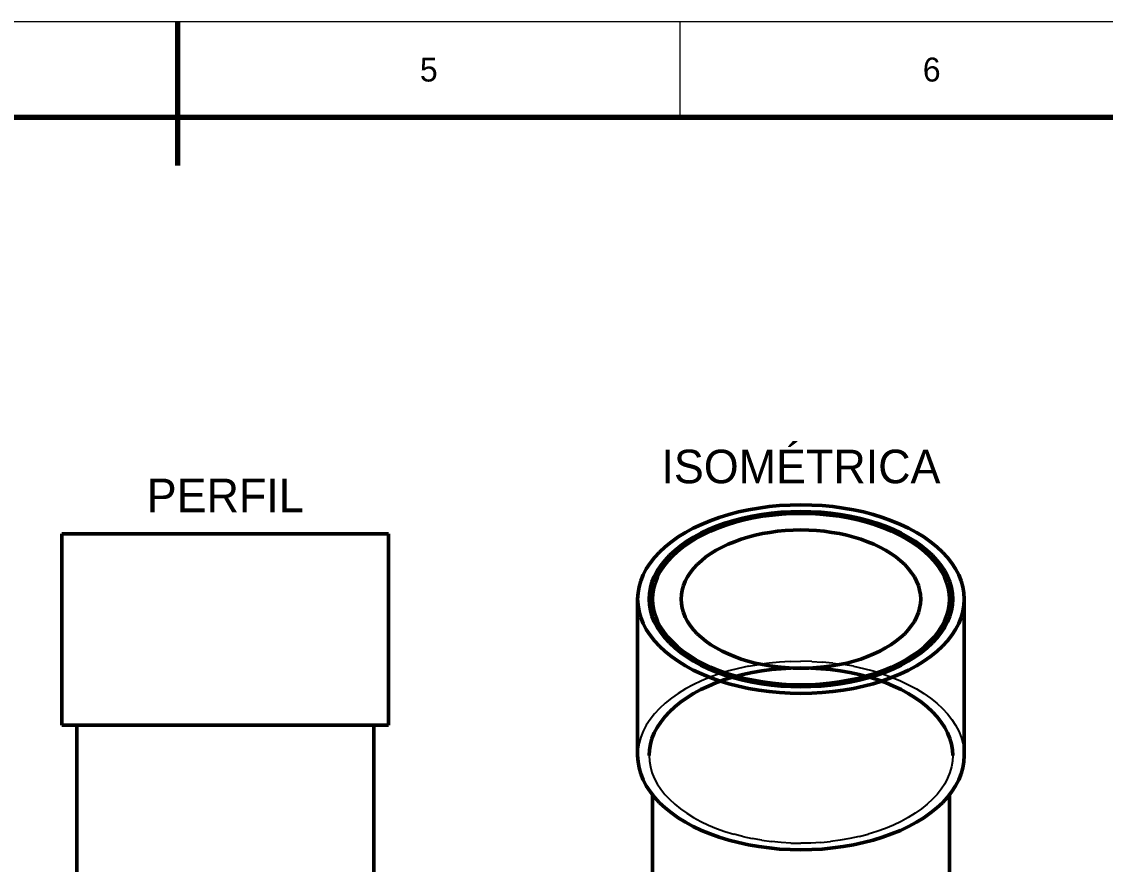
# Model space of a CAD drawing. Header units: millimetres. Extents: x 0 to 420, y 0 to 297.
# Drawn here: x 193.8 to 306.9, y 209 to 297 of the extents above; entities that cross this region are included whole.
import ezdxf
from ezdxf.enums import TextEntityAlignment as Align

# ---------------------------------------------------------------- set-up
doc = ezdxf.new("R2010")
doc.units = ezdxf.units.MM
doc.linetypes.add('DASHED', pattern=[1.524, 1.27, -0.254])
for name, color, linetype, lineweight in [('FINA', 7, 'CONTINUOUS', 18), ('NORMA', 7, 'CONTINUOUS', 70), ('OCULTA', 8, 'DASHED', 25), ('TEXTO', 7, 'CONTINUOUS', 25), ('VISIBLE', 7, 'CONTINUOUS', 50)]:
    doc.layers.add(name, color=color, linetype=linetype, lineweight=lineweight)

msp = doc.modelspace()

# ---------------------------------------------------------------- linework, layer by layer
at = {"layer": 'FINA'}
for p, q in [((210, 287), (210, 297)), ((262.5, 287), (262.5, 297))]:
    msp.add_line(p, q, dxfattribs=at)
msp.add_lwpolyline([(0, 0), (420, 0), (420, 297), (0, 297)], close=True, dxfattribs=at)
at = {"layer": 'NORMA'}
msp.add_line((210, 297), (210, 282), dxfattribs=at)
msp.add_lwpolyline([(20, 10), (410, 10), (410, 287), (20, 287)], close=True, dxfattribs=at)
at = {"layer": 'OCULTA'}
for p, q in [((197.95, 243.54), (197.99, 243.54)), ((197.99, 243.54), (198.1, 243.54)), ((198.1, 243.54), (198.28, 243.54)), ((198.28, 243.54), (198.53, 243.54)), ((198.53, 243.54), (198.85, 243.54)), ((198.85, 243.54), (199.25, 243.54)), ((199.18, 243.54), (199.15, 243.54)), ((199.29, 243.54), (199.18, 243.54)), ((199.25, 243.54), (199.71, 243.54)), ((199.45, 243.54), (199.29, 243.54)), ((199.69, 243.54), (199.45, 243.54)), ((199.5, 243.54), (199.53, 243.54)), ((199.53, 243.54), (199.63, 243.54)), ((199.63, 243.54), (199.8, 243.54)), ((199.99, 243.54), (199.69, 243.54)), ((199.71, 243.54), (200.23, 243.54)), ((199.8, 243.54), (200.03, 243.54)), ((200.36, 243.54), (199.99, 243.54)), ((200.03, 243.54), (200.32, 243.54)), ((200.23, 243.54), (200.82, 243.54)), ((200.32, 243.54), (200.68, 243.54)), ((200.78, 243.54), (200.36, 243.54)), ((200.68, 243.54), (201.1, 243.54)), ((201.27, 243.54), (200.78, 243.54)), ((200.82, 243.54), (201.47, 243.54)), ((201.1, 243.54), (201.58, 243.54)), ((201.82, 243.54), (201.27, 243.54)), ((201.47, 243.54), (202.18, 243.54)), ((201.58, 243.54), (202.11, 243.54)), ((202.43, 243.54), (201.82, 243.54)), ((202.7, 243.54), (202.11, 243.54)), ((202.94, 243.54), (202.18, 243.54)), ((203.08, 243.54), (202.43, 243.54)), ((202.53, 243.54), (202.5, 243.54)), ((202.61, 243.54), (202.53, 243.54)), ((202.74, 243.54), (202.61, 243.54)), ((202.7, 243.54), (203.35, 243.54)), ((202.93, 243.54), (202.74, 243.54)), ((203.16, 243.54), (202.93, 243.54)), ((202.94, 243.54), (203.76, 243.54)), ((203.79, 243.54), (203.08, 243.54)), ((203.45, 243.54), (203.16, 243.54)), ((203.35, 243.54), (204.04, 243.54)), ((203.79, 243.54), (203.45, 243.54)), ((204.62, 243.54), (203.76, 243.54)), ((204.55, 243.54), (203.79, 243.54)), ((204.17, 243.54), (203.79, 243.54)), ((204.78, 243.54), (204.04, 243.54)), ((204.61, 243.54), (204.17, 243.54)), ((205.35, 243.54), (204.55, 243.54)), ((205.08, 243.54), (204.61, 243.54)), ((204.62, 243.54), (205.53, 243.54)), ((204.78, 243.54), (205.56, 243.54)), ((205.6, 243.54), (205.08, 243.54)), ((206.19, 243.54), (205.35, 243.54)), ((205.53, 243.54), (206.47, 243.54)), ((205.56, 243.54), (206.39, 243.54)), ((206.16, 243.54), (205.6, 243.54)), ((206.76, 243.54), (206.16, 243.54)), ((207.07, 243.54), (206.19, 243.54)), ((207.25, 243.54), (206.39, 243.54)), ((207.46, 243.54), (206.47, 243.54)), ((207.39, 243.54), (206.76, 243.54)), ((207.99, 243.54), (207.07, 243.54)), ((207.25, 243.54), (208.14, 243.54)), ((208.06, 243.54), (207.39, 243.54)), ((208.48, 243.54), (207.46, 243.54)), ((208.93, 243.54), (207.99, 243.54)), ((208.75, 243.54), (208.06, 243.54)), ((209.07, 243.54), (208.14, 243.54)), ((209.52, 243.54), (208.48, 243.54)), ((209.47, 243.54), (208.75, 243.54)), ((209.91, 243.54), (208.93, 243.54)), ((210.02, 243.54), (209.07, 243.54)), ((210.22, 243.54), (209.47, 243.54)), ((210.59, 243.54), (209.52, 243.54)), ((210.9, 243.54), (209.91, 243.54)), ((210.99, 243.54), (210.02, 243.54)), ((210.98, 243.54), (210.22, 243.54)), ((211.67, 243.54), (210.59, 243.54)), ((211.91, 243.54), (210.9, 243.54)), ((211.76, 243.54), (210.98, 243.54)), ((211.98, 243.54), (210.99, 243.54)), ((212.77, 243.54), (211.67, 243.54)), ((212.56, 243.54), (211.76, 243.54)), ((212.93, 243.54), (211.91, 243.54)), ((212.98, 243.54), (211.98, 243.54)), ((213.37, 243.54), (212.56, 243.54)), ((213.88, 243.54), (212.77, 243.54)), ((213.96, 243.54), (212.93, 243.54)), ((213.99, 243.54), (212.98, 243.54)), ((214.18, 243.54), (213.37, 243.54)), ((215, 243.54), (213.88, 243.54)), ((215, 243.54), (213.96, 243.54)), ((215, 243.54), (213.99, 243.54)), ((215, 243.54), (214.18, 243.54)), ((216.04, 243.54), (215, 243.54)), ((215.82, 243.54), (215, 243.54)), ((216.01, 243.54), (215, 243.54)), ((216.12, 243.54), (215, 243.54)), ((216.63, 243.54), (215.82, 243.54)), ((217.02, 243.54), (216.01, 243.54)), ((217.07, 243.54), (216.04, 243.54)), ((217.23, 243.54), (216.12, 243.54)), ((217.44, 243.54), (216.63, 243.54)), ((218.02, 243.54), (217.02, 243.54)), ((218.09, 243.54), (217.07, 243.54)), ((218.33, 243.54), (217.23, 243.54)), ((218.24, 243.54), (217.44, 243.54)), ((219.01, 243.54), (218.02, 243.54)), ((219.1, 243.54), (218.09, 243.54)), ((219.02, 243.54), (218.24, 243.54)), ((219.41, 243.54), (218.33, 243.54)), ((219.98, 243.54), (219.01, 243.54)), ((219.78, 243.54), (219.02, 243.54)), ((220.09, 243.54), (219.1, 243.54)), ((220.48, 243.54), (219.41, 243.54)), ((220.53, 243.54), (219.78, 243.54)), ((220.93, 243.54), (219.98, 243.54)), ((220.09, 243.54), (221.07, 243.54)), ((221.52, 243.54), (220.48, 243.54)), ((220.53, 243.54), (221.25, 243.54)), ((221.86, 243.54), (220.93, 243.54)), ((222.01, 243.54), (221.07, 243.54)), ((221.25, 243.54), (221.94, 243.54)), ((222.54, 243.54), (221.52, 243.54)), ((222.75, 243.54), (221.86, 243.54)), ((222.61, 243.54), (221.94, 243.54)), ((222.01, 243.54), (222.92, 243.54)), ((223.52, 243.54), (222.54, 243.54)), ((222.61, 243.54), (223.24, 243.54)), ((223.61, 243.54), (222.75, 243.54)), ((223.81, 243.54), (222.92, 243.54)), ((223.84, 243.54), (223.24, 243.54)), ((224.47, 243.54), (223.52, 243.54)), ((224.44, 243.54), (223.61, 243.54)), ((223.81, 243.54), (224.65, 243.54)), ((223.84, 243.54), (224.4, 243.54)), ((224.92, 243.54), (224.4, 243.54)), ((225.22, 243.54), (224.44, 243.54)), ((225.38, 243.54), (224.47, 243.54)), ((224.65, 243.54), (225.45, 243.54)), ((224.92, 243.54), (225.39, 243.54)), ((225.96, 243.54), (225.22, 243.54)), ((226.24, 243.54), (225.38, 243.54)), ((225.39, 243.54), (225.83, 243.54)), ((226.21, 243.54), (225.45, 243.54)), ((225.83, 243.54), (226.21, 243.54)), ((226.65, 243.54), (225.96, 243.54)), ((226.21, 243.54), (226.92, 243.54)), ((226.21, 243.54), (226.55, 243.54)), ((227.06, 243.54), (226.24, 243.54)), ((226.55, 243.54), (226.84, 243.54)), ((227.3, 243.54), (226.65, 243.54)), ((226.84, 243.54), (227.07, 243.54)), ((226.92, 243.54), (227.57, 243.54)), ((227.82, 243.54), (227.06, 243.54)), ((227.07, 243.54), (227.26, 243.54)), ((227.26, 243.54), (227.39, 243.54)), ((227.89, 243.54), (227.3, 243.54)), ((227.39, 243.54), (227.47, 243.54)), ((227.47, 243.54), (227.5, 243.54)), ((228.18, 243.54), (227.57, 243.54)), ((228.53, 243.54), (227.82, 243.54)), ((228.42, 243.54), (227.89, 243.54)), ((228.18, 243.54), (228.73, 243.54)), ((228.9, 243.54), (228.42, 243.54)), ((229.18, 243.54), (228.53, 243.54)), ((228.73, 243.54), (229.22, 243.54)), ((229.32, 243.54), (228.9, 243.54)), ((229.77, 243.54), (229.18, 243.54)), ((229.22, 243.54), (229.64, 243.54)), ((229.68, 243.54), (229.32, 243.54)), ((230.01, 243.54), (229.64, 243.54)), ((229.97, 243.54), (229.68, 243.54)), ((230.29, 243.54), (229.77, 243.54)), ((230.2, 243.54), (229.97, 243.54)), ((230.01, 243.54), (230.31, 243.54)), ((230.37, 243.54), (230.2, 243.54)), ((230.75, 243.54), (230.29, 243.54)), ((230.31, 243.54), (230.55, 243.54)), ((230.47, 243.54), (230.37, 243.54)), ((230.5, 243.54), (230.47, 243.54)), ((230.55, 243.54), (230.71, 243.54)), ((230.71, 243.54), (230.82, 243.54)), ((231.15, 243.54), (230.75, 243.54)), ((230.82, 243.54), (230.85, 243.54)), ((231.47, 243.54), (231.15, 243.54)), ((231.72, 243.54), (231.47, 243.54)), ((231.9, 243.54), (231.72, 243.54)), ((232.01, 243.54), (231.9, 243.54)), ((232.05, 243.54), (232.01, 243.54)), ((269.62, 229.7), (268.58, 229.48)), ((269.62, 229.7), (270.69, 229.89)), ((271.77, 230.04), (270.69, 229.89)), ((272.87, 230.14), (271.77, 230.04)), ((273.98, 230.2), (272.87, 230.14)), ((273.98, 230.2), (275.1, 230.23)), ((276.22, 230.2), (275.1, 230.23)), ((276.22, 230.2), (277.33, 230.14)), ((278.43, 230.04), (277.33, 230.14)), ((278.43, 230.04), (279.51, 229.89)), ((280.58, 229.7), (279.51, 229.89)), ((280.58, 229.7), (281.62, 229.48)), ((265.63, 228.57), (264.72, 228.19)), ((266.57, 228.91), (265.63, 228.57)), ((267.56, 229.21), (266.57, 228.91)), ((268.58, 229.48), (267.56, 229.21)), ((281.62, 229.48), (282.64, 229.21)), ((282.64, 229.21), (283.62, 228.91)), ((283.62, 228.91), (284.57, 228.57)), ((284.57, 228.57), (285.48, 228.19)), ((263.86, 227.78), (263.04, 227.34)), ((264.72, 228.19), (263.86, 227.78)), ((285.48, 228.19), (286.34, 227.78)), ((286.34, 227.78), (287.16, 227.34)), ((261.57, 226.37), (260.92, 225.85)), ((262.28, 226.87), (261.57, 226.37)), ((263.04, 227.34), (262.28, 226.87)), ((287.16, 227.34), (287.92, 226.87)), ((287.92, 226.87), (288.63, 226.37)), ((288.63, 226.37), (289.28, 225.85)), ((260.33, 225.3), (259.81, 224.74)), ((260.92, 225.85), (260.33, 225.3)), ((289.28, 225.85), (289.87, 225.3)), ((289.87, 225.3), (290.39, 224.74)), ((259.35, 224.15), (258.95, 223.55)), ((259.81, 224.74), (259.35, 224.15)), ((290.39, 224.74), (290.85, 224.15)), ((290.85, 224.15), (291.25, 223.55)), ((197.95, 223.54), (197.99, 223.54)), ((197.99, 223.54), (198.1, 223.54)), ((198.1, 223.54), (198.28, 223.54)), ((198.28, 223.54), (198.53, 223.54)), ((198.53, 223.54), (198.85, 223.54)), ((198.85, 223.54), (199.25, 223.54)), ((199.18, 223.54), (199.15, 223.54)), ((199.29, 223.54), (199.18, 223.54)), ((199.25, 223.54), (199.71, 223.54)), ((199.45, 223.54), (199.29, 223.54)), ((199.69, 223.54), (199.45, 223.54)), ((199.99, 223.54), (199.69, 223.54)), ((199.71, 223.54), (200.23, 223.54)), ((200.36, 223.54), (199.99, 223.54)), ((200.23, 223.54), (200.82, 223.54)), ((200.78, 223.54), (200.36, 223.54)), ((201.27, 223.54), (200.78, 223.54)), ((200.82, 223.54), (201.47, 223.54)), ((201.82, 223.54), (201.27, 223.54)), ((201.47, 223.54), (202.18, 223.54)), ((202.43, 223.54), (201.82, 223.54)), ((202.94, 223.54), (202.18, 223.54)), ((203.08, 223.54), (202.43, 223.54)), ((202.94, 223.54), (203.76, 223.54)), ((203.79, 223.54), (203.08, 223.54)), ((204.62, 223.54), (203.76, 223.54)), ((204.55, 223.54), (203.79, 223.54)), ((205.35, 223.54), (204.55, 223.54)), ((204.62, 223.54), (205.53, 223.54)), ((206.19, 223.54), (205.35, 223.54)), ((205.53, 223.54), (206.47, 223.54)), ((207.07, 223.54), (206.19, 223.54)), ((207.46, 223.54), (206.47, 223.54)), ((207.99, 223.54), (207.07, 223.54)), ((208.48, 223.54), (207.46, 223.54)), ((208.93, 223.54), (207.99, 223.54)), ((209.52, 223.54), (208.48, 223.54)), ((209.91, 223.54), (208.93, 223.54)), ((210.59, 223.54), (209.52, 223.54)), ((210.9, 223.54), (209.91, 223.54)), ((211.67, 223.54), (210.59, 223.54)), ((211.91, 223.54), (210.9, 223.54)), ((212.77, 223.54), (211.67, 223.54)), ((212.93, 223.54), (211.91, 223.54)), ((213.88, 223.54), (212.77, 223.54)), ((213.96, 223.54), (212.93, 223.54)), ((215, 223.54), (213.88, 223.54)), ((215, 223.54), (213.96, 223.54)), ((216.04, 223.54), (215, 223.54)), ((216.12, 223.54), (215, 223.54)), ((217.07, 223.54), (216.04, 223.54)), ((217.23, 223.54), (216.12, 223.54)), ((218.09, 223.54), (217.07, 223.54)), ((218.33, 223.54), (217.23, 223.54)), ((219.1, 223.54), (218.09, 223.54)), ((219.41, 223.54), (218.33, 223.54)), ((220.09, 223.54), (219.1, 223.54)), ((220.48, 223.54), (219.41, 223.54)), ((220.09, 223.54), (221.07, 223.54)), ((221.52, 223.54), (220.48, 223.54)), ((222.01, 223.54), (221.07, 223.54)), ((222.54, 223.54), (221.52, 223.54)), ((222.01, 223.54), (222.92, 223.54)), ((223.52, 223.54), (222.54, 223.54)), ((223.81, 223.54), (222.92, 223.54)), ((224.47, 223.54), (223.52, 223.54)), ((223.81, 223.54), (224.65, 223.54)), ((225.38, 223.54), (224.47, 223.54)), ((224.65, 223.54), (225.45, 223.54)), ((226.24, 223.54), (225.38, 223.54)), ((226.21, 223.54), (225.45, 223.54)), ((226.21, 223.54), (226.92, 223.54)), ((227.06, 223.54), (226.24, 223.54)), ((226.92, 223.54), (227.57, 223.54)), ((227.82, 223.54), (227.06, 223.54)), ((228.18, 223.54), (227.57, 223.54)), ((228.53, 223.54), (227.82, 223.54)), ((228.18, 223.54), (228.73, 223.54)), ((229.18, 223.54), (228.53, 223.54)), ((228.73, 223.54), (229.22, 223.54)), ((229.77, 223.54), (229.18, 223.54)), ((229.22, 223.54), (229.64, 223.54)), ((230.01, 223.54), (229.64, 223.54)), ((230.29, 223.54), (229.77, 223.54)), ((230.01, 223.54), (230.31, 223.54)), ((230.75, 223.54), (230.29, 223.54)), ((230.31, 223.54), (230.55, 223.54)), ((230.55, 223.54), (230.71, 223.54)), ((230.71, 223.54), (230.82, 223.54)), ((231.15, 223.54), (230.75, 223.54)), ((230.82, 223.54), (230.85, 223.54)), ((231.47, 223.54), (231.15, 223.54)), ((231.72, 223.54), (231.47, 223.54)), ((231.9, 223.54), (231.72, 223.54)), ((232.01, 223.54), (231.9, 223.54)), ((232.05, 223.54), (232.01, 223.54)), ((258.63, 222.93), (258.38, 222.3)), ((258.95, 223.55), (258.63, 222.93)), ((291.25, 223.55), (291.57, 222.93)), ((291.57, 222.93), (291.82, 222.3)), ((258.38, 222.3), (258.2, 221.67)), ((291.82, 222.3), (292, 221.67)), ((258.09, 221.03), (258.05, 220.38)), ((258.2, 221.67), (258.09, 221.03)), ((292, 221.67), (292.11, 221.03)), ((292.11, 221.03), (292.15, 220.38)), ((259.25, 220.38), (259.28, 219.78)), ((259.28, 219.78), (259.39, 219.19)), ((290.92, 219.78), (290.81, 219.19)), ((290.95, 220.38), (290.92, 219.78)), ((259.39, 219.19), (259.55, 218.6)), ((259.55, 218.6), (259.79, 218.01)), ((290.65, 218.6), (290.41, 218.01)), ((290.81, 219.19), (290.65, 218.6)), ((259.79, 218.01), (260.09, 217.44)), ((260.09, 217.44), (260.46, 216.88)), ((290.11, 217.44), (289.74, 216.88)), ((290.41, 218.01), (290.11, 217.44)), ((260.46, 216.88), (260.88, 216.33)), ((260.88, 216.33), (261.37, 215.81)), ((289.32, 216.33), (288.83, 215.81)), ((289.74, 216.88), (289.32, 216.33)), ((261.37, 215.81), (261.92, 215.3)), ((261.92, 215.3), (262.53, 214.81)), ((288.28, 215.3), (287.67, 214.81)), ((288.83, 215.81), (288.28, 215.3)), ((262.53, 214.81), (263.18, 214.35)), ((263.18, 214.35), (263.89, 213.91)), ((263.89, 213.91), (264.65, 213.5)), ((286.31, 213.91), (285.55, 213.5)), ((287.02, 214.35), (286.31, 213.91)), ((287.67, 214.81), (287.02, 214.35)), ((264.65, 213.5), (265.45, 213.12)), ((265.45, 213.12), (266.29, 212.77)), ((266.29, 212.77), (267.17, 212.46)), ((283.91, 212.77), (283.02, 212.46)), ((284.75, 213.12), (283.91, 212.77)), ((285.55, 213.5), (284.75, 213.12)), ((267.17, 212.46), (268.09, 212.17)), ((269.03, 211.93), (268.09, 212.17)), ((269.03, 211.93), (270.01, 211.72)), ((271, 211.54), (270.01, 211.72)), ((280.19, 211.72), (279.2, 211.54)), ((281.17, 211.93), (280.19, 211.72)), ((281.17, 211.93), (282.11, 212.17)), ((283.02, 212.46), (282.11, 212.17)), ((271, 211.54), (272.01, 211.41)), ((273.03, 211.31), (272.01, 211.41)), ((274.06, 211.25), (273.03, 211.31)), ((274.06, 211.25), (275.1, 211.23)), ((276.14, 211.25), (275.1, 211.23)), ((277.17, 211.31), (276.14, 211.25)), ((277.17, 211.31), (278.19, 211.41)), ((279.2, 211.54), (278.19, 211.41))]:
    msp.add_line(p, q, dxfattribs=at)
at = {"layer": 'VISIBLE'}
for p, q in [((267.56, 245.54), (266.57, 245.24)), ((266.57, 245.24), (267.56, 245.54)), ((268.58, 245.81), (267.56, 245.54)), ((267.56, 245.54), (268.58, 245.81)), ((267.56, 245.54), (267.56, 245.54)), ((269.62, 246.03), (268.58, 245.81)), ((268.58, 245.81), (269.62, 246.03)), ((268.58, 245.81), (268.58, 245.81)), ((269.62, 246.03), (270.69, 246.22)), ((269.62, 246.03), (270.69, 246.22)), ((269.62, 246.03), (269.62, 246.03)), ((271, 245.55), (270.01, 245.38)), ((271.77, 246.37), (270.69, 246.22)), ((270.69, 246.22), (271.77, 246.37)), ((270.69, 246.22), (270.69, 246.22)), ((272.01, 245.69), (271, 245.55)), ((272.08, 245.49), (271.09, 245.36)), ((272.87, 246.47), (271.77, 246.37)), ((271.77, 246.37), (272.87, 246.47)), ((271.77, 246.37), (271.77, 246.37)), ((272.01, 245.69), (273.03, 245.78)), ((272.08, 245.49), (273.08, 245.58)), ((273.98, 246.53), (272.87, 246.47)), ((272.87, 246.47), (273.98, 246.53)), ((272.87, 246.47), (272.87, 246.47)), ((274.06, 245.84), (273.03, 245.78)), ((274.09, 245.64), (273.08, 245.58)), ((273.98, 246.53), (275.1, 246.56)), ((273.98, 246.53), (275.1, 246.56)), ((273.98, 246.53), (273.98, 246.53)), ((275.1, 245.86), (274.06, 245.84)), ((275.1, 245.66), (274.09, 245.64)), ((276.22, 246.53), (275.1, 246.56)), ((275.1, 246.56), (275.1, 246.56)), ((275.1, 246.56), (276.22, 246.53)), ((275.1, 245.86), (276.14, 245.84)), ((275.1, 245.66), (276.11, 245.64)), ((277.12, 245.58), (276.11, 245.64)), ((277.17, 245.78), (276.14, 245.84)), ((276.22, 246.53), (277.33, 246.47)), ((276.22, 246.53), (276.22, 246.53)), ((276.22, 246.53), (277.33, 246.47)), ((278.12, 245.49), (277.12, 245.58)), ((278.19, 245.69), (277.17, 245.78)), ((278.43, 246.37), (277.33, 246.47)), ((277.33, 246.47), (277.33, 246.47)), ((277.33, 246.47), (278.43, 246.37)), ((278.12, 245.49), (279.11, 245.36)), ((278.19, 245.69), (279.2, 245.55)), ((278.43, 246.37), (279.51, 246.22)), ((278.43, 246.37), (278.43, 246.37)), ((278.43, 246.37), (279.51, 246.22)), ((280.19, 245.38), (279.2, 245.55)), ((280.58, 246.03), (279.51, 246.22)), ((279.51, 246.22), (279.51, 246.22)), ((279.51, 246.22), (280.58, 246.03)), ((280.58, 246.03), (281.62, 245.81)), ((280.58, 246.03), (280.58, 246.03)), ((280.58, 246.03), (281.62, 245.81)), ((281.62, 245.81), (282.64, 245.54)), ((281.62, 245.81), (281.62, 245.81)), ((281.62, 245.81), (282.64, 245.54)), ((282.64, 245.54), (283.62, 245.24)), ((282.64, 245.54), (282.64, 245.54)), ((282.64, 245.54), (283.62, 245.24)), ((264.72, 244.52), (263.86, 244.11)), ((263.86, 244.11), (264.72, 244.52)), ((265.63, 244.9), (264.72, 244.52)), ((264.72, 244.52), (265.63, 244.9)), ((264.72, 244.52), (264.72, 244.52)), ((266.57, 245.24), (265.63, 244.9)), ((265.63, 244.9), (266.57, 245.24)), ((265.63, 244.9), (265.63, 244.9)), ((267.17, 244.64), (266.29, 244.32)), ((267.35, 244.46), (266.49, 244.15)), ((266.57, 245.24), (266.57, 245.24)), ((268.09, 244.92), (267.17, 244.64)), ((268.24, 244.74), (267.35, 244.46)), ((268.09, 244.92), (269.03, 245.17)), ((269.17, 244.98), (268.24, 244.74)), ((270.01, 245.38), (269.03, 245.17)), ((270.12, 245.19), (269.17, 244.98)), ((271.09, 245.36), (270.12, 245.19)), ((280.08, 245.19), (279.11, 245.36)), ((280.08, 245.19), (281.03, 244.98)), ((280.19, 245.38), (281.17, 245.17)), ((281.03, 244.98), (281.96, 244.74)), ((282.11, 244.92), (281.17, 245.17)), ((281.96, 244.74), (282.85, 244.46)), ((282.11, 244.92), (283.02, 244.64)), ((282.85, 244.46), (283.71, 244.15)), ((283.02, 244.64), (283.91, 244.32)), ((283.62, 245.24), (284.57, 244.9)), ((283.62, 245.24), (283.62, 245.24)), ((283.62, 245.24), (284.57, 244.9)), ((284.57, 244.9), (285.48, 244.52)), ((284.57, 244.9), (284.57, 244.9)), ((284.57, 244.9), (285.48, 244.52)), ((285.48, 244.52), (286.34, 244.11)), ((285.48, 244.52), (285.48, 244.52)), ((285.48, 244.52), (286.34, 244.11)), ((197.99, 243.54), (197.95, 243.54)), ((197.95, 223.54), (197.95, 243.54)), ((197.95, 243.54), (197.95, 243.54)), ((197.95, 243.54), (197.95, 243.54)), ((197.95, 243.54), (232.05, 243.54)), ((198.1, 243.54), (197.99, 243.54)), ((198.28, 243.54), (198.1, 243.54)), ((198.53, 243.54), (198.28, 243.54)), ((198.85, 243.54), (198.53, 243.54)), ((199.25, 243.54), (198.85, 243.54)), ((199.15, 243.54), (199.18, 243.54)), ((199.18, 243.54), (199.29, 243.54)), ((199.71, 243.54), (199.25, 243.54)), ((199.29, 243.54), (199.45, 243.54)), ((199.45, 243.54), (199.69, 243.54)), ((199.53, 243.54), (199.5, 243.54)), ((199.63, 243.54), (199.53, 243.54)), ((199.8, 243.54), (199.63, 243.54)), ((199.69, 243.54), (199.99, 243.54)), ((200.23, 243.54), (199.71, 243.54)), ((200.03, 243.54), (199.8, 243.54)), ((200.36, 243.54), (199.99, 243.54)), ((200.32, 243.54), (200.03, 243.54)), ((200.82, 243.54), (200.23, 243.54)), ((200.68, 243.54), (200.32, 243.54)), ((200.36, 243.54), (200.78, 243.54)), ((201.1, 243.54), (200.68, 243.54)), ((200.78, 243.54), (201.27, 243.54)), ((201.47, 243.54), (200.82, 243.54)), ((201.58, 243.54), (201.1, 243.54)), ((201.27, 243.54), (201.82, 243.54)), ((202.18, 243.54), (201.47, 243.54)), ((202.11, 243.54), (201.58, 243.54)), ((202.43, 243.54), (201.82, 243.54)), ((202.7, 243.54), (202.11, 243.54)), ((202.94, 243.54), (202.18, 243.54)), ((202.43, 243.54), (203.08, 243.54)), ((202.5, 243.54), (202.53, 243.54)), ((202.53, 243.54), (202.61, 243.54)), ((202.61, 243.54), (202.74, 243.54)), ((203.35, 243.54), (202.7, 243.54)), ((202.74, 243.54), (202.93, 243.54)), ((202.93, 243.54), (203.16, 243.54)), ((203.76, 243.54), (202.94, 243.54)), ((203.08, 243.54), (203.79, 243.54)), ((203.16, 243.54), (203.45, 243.54)), ((204.04, 243.54), (203.35, 243.54)), ((203.45, 243.54), (203.79, 243.54)), ((204.62, 243.54), (203.76, 243.54)), ((203.79, 243.54), (204.17, 243.54)), ((204.55, 243.54), (203.79, 243.54)), ((204.78, 243.54), (204.04, 243.54)), ((204.17, 243.54), (204.61, 243.54)), ((204.55, 243.54), (205.35, 243.54)), ((204.61, 243.54), (205.08, 243.54)), ((205.53, 243.54), (204.62, 243.54)), ((205.56, 243.54), (204.78, 243.54)), ((205.6, 243.54), (205.08, 243.54)), ((205.35, 243.54), (206.19, 243.54)), ((206.47, 243.54), (205.53, 243.54)), ((206.39, 243.54), (205.56, 243.54)), ((205.6, 243.54), (206.16, 243.54)), ((206.76, 243.54), (206.16, 243.54)), ((207.07, 243.54), (206.19, 243.54)), ((207.25, 243.54), (206.39, 243.54)), ((207.46, 243.54), (206.47, 243.54)), ((206.76, 243.54), (207.39, 243.54)), ((207.07, 243.54), (207.99, 243.54)), ((208.14, 243.54), (207.25, 243.54)), ((208.06, 243.54), (207.39, 243.54)), ((208.48, 243.54), (207.46, 243.54)), ((208.93, 243.54), (207.99, 243.54)), ((208.06, 243.54), (208.75, 243.54)), ((209.07, 243.54), (208.14, 243.54)), ((209.52, 243.54), (208.48, 243.54)), ((208.75, 243.54), (209.47, 243.54)), ((208.93, 243.54), (209.91, 243.54)), ((210.02, 243.54), (209.07, 243.54)), ((210.22, 243.54), (209.47, 243.54)), ((210.59, 243.54), (209.52, 243.54)), ((210.9, 243.54), (209.91, 243.54)), ((210.99, 243.54), (210.02, 243.54)), ((210.98, 243.54), (210.22, 243.54)), ((211.67, 243.54), (210.59, 243.54)), ((211.91, 243.54), (210.9, 243.54)), ((211.76, 243.54), (210.98, 243.54)), ((211.98, 243.54), (210.99, 243.54)), ((212.77, 243.54), (211.67, 243.54)), ((212.56, 243.54), (211.76, 243.54)), ((212.93, 243.54), (211.91, 243.54)), ((212.98, 243.54), (211.98, 243.54)), ((213.37, 243.54), (212.56, 243.54)), ((213.88, 243.54), (212.77, 243.54)), ((213.96, 243.54), (212.93, 243.54)), ((213.99, 243.54), (212.98, 243.54)), ((214.18, 243.54), (213.37, 243.54)), ((215, 243.54), (213.88, 243.54)), ((215, 243.54), (213.96, 243.54)), ((215, 243.54), (213.99, 243.54)), ((215, 243.54), (214.18, 243.54)), ((216.12, 243.54), (215, 243.54)), ((216.01, 243.54), (215, 243.54)), ((215.82, 243.54), (215, 243.54)), ((216.04, 243.54), (215, 243.54)), ((216.63, 243.54), (215.82, 243.54)), ((217.02, 243.54), (216.01, 243.54)), ((217.07, 243.54), (216.04, 243.54)), ((217.23, 243.54), (216.12, 243.54)), ((217.44, 243.54), (216.63, 243.54)), ((218.02, 243.54), (217.02, 243.54)), ((218.09, 243.54), (217.07, 243.54)), ((218.33, 243.54), (217.23, 243.54)), ((218.24, 243.54), (217.44, 243.54)), ((219.01, 243.54), (218.02, 243.54)), ((219.1, 243.54), (218.09, 243.54)), ((219.02, 243.54), (218.24, 243.54)), ((219.41, 243.54), (218.33, 243.54)), ((219.98, 243.54), (219.01, 243.54)), ((219.78, 243.54), (219.02, 243.54)), ((220.09, 243.54), (219.1, 243.54)), ((220.48, 243.54), (219.41, 243.54)), ((220.53, 243.54), (219.78, 243.54)), ((220.93, 243.54), (219.98, 243.54)), ((221.07, 243.54), (220.09, 243.54)), ((221.52, 243.54), (220.48, 243.54)), ((221.25, 243.54), (220.53, 243.54)), ((221.86, 243.54), (220.93, 243.54)), ((222.01, 243.54), (221.07, 243.54)), ((221.94, 243.54), (221.25, 243.54)), ((222.54, 243.54), (221.52, 243.54)), ((221.86, 243.54), (222.75, 243.54)), ((222.61, 243.54), (221.94, 243.54)), ((222.92, 243.54), (222.01, 243.54)), ((222.54, 243.54), (223.52, 243.54)), ((223.24, 243.54), (222.61, 243.54)), ((223.61, 243.54), (222.75, 243.54)), ((223.81, 243.54), (222.92, 243.54)), ((223.84, 243.54), (223.24, 243.54)), ((224.47, 243.54), (223.52, 243.54)), ((223.61, 243.54), (224.44, 243.54)), ((224.65, 243.54), (223.81, 243.54)), ((224.4, 243.54), (223.84, 243.54)), ((224.92, 243.54), (224.4, 243.54)), ((224.44, 243.54), (225.22, 243.54)), ((224.47, 243.54), (225.38, 243.54)), ((225.45, 243.54), (224.65, 243.54)), ((225.39, 243.54), (224.92, 243.54)), ((225.96, 243.54), (225.22, 243.54)), ((226.24, 243.54), (225.38, 243.54)), ((225.83, 243.54), (225.39, 243.54)), ((226.21, 243.54), (225.45, 243.54)), ((226.21, 243.54), (225.83, 243.54)), ((225.96, 243.54), (226.65, 243.54)), ((226.55, 243.54), (226.21, 243.54)), ((226.92, 243.54), (226.21, 243.54)), ((226.24, 243.54), (227.06, 243.54)), ((226.84, 243.54), (226.55, 243.54)), ((226.65, 243.54), (227.3, 243.54)), ((227.07, 243.54), (226.84, 243.54)), ((227.57, 243.54), (226.92, 243.54)), ((227.82, 243.54), (227.06, 243.54)), ((227.26, 243.54), (227.07, 243.54)), ((227.39, 243.54), (227.26, 243.54)), ((227.89, 243.54), (227.3, 243.54)), ((227.47, 243.54), (227.39, 243.54)), ((227.5, 243.54), (227.47, 243.54)), ((228.18, 243.54), (227.57, 243.54)), ((227.82, 243.54), (228.53, 243.54)), ((227.89, 243.54), (228.42, 243.54)), ((228.73, 243.54), (228.18, 243.54)), ((228.42, 243.54), (228.9, 243.54)), ((228.53, 243.54), (229.18, 243.54)), ((229.22, 243.54), (228.73, 243.54)), ((228.9, 243.54), (229.32, 243.54)), ((229.18, 243.54), (229.77, 243.54)), ((229.64, 243.54), (229.22, 243.54)), ((229.32, 243.54), (229.68, 243.54)), ((230.01, 243.54), (229.64, 243.54)), ((229.68, 243.54), (229.97, 243.54)), ((230.29, 243.54), (229.77, 243.54)), ((229.97, 243.54), (230.2, 243.54)), ((230.31, 243.54), (230.01, 243.54)), ((230.2, 243.54), (230.37, 243.54)), ((230.29, 243.54), (230.75, 243.54)), ((230.55, 243.54), (230.31, 243.54)), ((230.37, 243.54), (230.47, 243.54)), ((230.47, 243.54), (230.5, 243.54)), ((230.71, 243.54), (230.55, 243.54)), ((230.82, 243.54), (230.71, 243.54)), ((230.75, 243.54), (231.15, 243.54)), ((230.85, 243.54), (230.82, 243.54)), ((231.15, 243.54), (231.47, 243.54)), ((231.47, 243.54), (231.72, 243.54)), ((231.72, 243.54), (231.9, 243.54)), ((231.9, 243.54), (232.01, 243.54)), ((232.01, 243.54), (232.05, 243.54)), ((232.05, 243.54), (232.05, 243.54)), ((232.05, 243.54), (232.05, 243.54)), ((232.05, 243.54), (232.05, 223.54)), ((263.04, 243.67), (262.28, 243.2)), ((262.28, 243.2), (263.04, 243.67)), ((263.86, 244.11), (263.04, 243.67)), ((263.04, 243.67), (263.86, 244.11)), ((263.04, 243.67), (263.04, 243.67)), ((263.86, 244.11), (263.86, 244.11)), ((264.65, 243.59), (263.89, 243.18)), ((264.88, 243.44), (264.14, 243.04)), ((265.45, 243.97), (264.65, 243.59)), ((265.66, 243.81), (264.88, 243.44)), ((266.29, 244.32), (265.45, 243.97)), ((266.49, 244.15), (265.66, 243.81)), ((270.32, 243.38), (269.57, 243.18)), ((271.08, 243.55), (270.32, 243.38)), ((271.86, 243.68), (271.08, 243.55)), ((272.66, 243.79), (271.86, 243.68)), ((273.47, 243.87), (272.66, 243.79)), ((273.47, 243.87), (274.28, 243.91)), ((275.1, 243.93), (274.28, 243.91)), ((275.1, 243.93), (275.92, 243.91)), ((276.73, 243.87), (275.92, 243.91)), ((276.73, 243.87), (277.54, 243.79)), ((278.34, 243.68), (277.54, 243.79)), ((279.12, 243.55), (278.34, 243.68)), ((279.12, 243.55), (279.88, 243.38)), ((279.88, 243.38), (280.63, 243.18)), ((283.71, 244.15), (284.54, 243.81)), ((283.91, 244.32), (284.75, 243.97)), ((284.54, 243.81), (285.32, 243.44)), ((284.75, 243.97), (285.55, 243.59)), ((285.32, 243.44), (286.06, 243.04)), ((285.55, 243.59), (286.31, 243.18)), ((286.34, 244.11), (287.16, 243.67)), ((286.34, 244.11), (286.34, 244.11)), ((286.34, 244.11), (287.16, 243.67)), ((287.16, 243.67), (287.92, 243.2)), ((287.16, 243.67), (287.16, 243.67)), ((287.16, 243.67), (287.92, 243.2)), ((260.92, 242.18), (260.33, 241.63)), ((260.33, 241.63), (260.92, 242.18)), ((261.57, 242.7), (260.92, 242.18)), ((260.92, 242.18), (261.57, 242.7)), ((260.92, 242.18), (260.92, 242.18)), ((262.28, 243.2), (261.57, 242.7)), ((261.57, 242.7), (262.28, 243.2)), ((261.57, 242.7), (261.57, 242.7)), ((262.53, 242.28), (261.92, 241.8)), ((262.8, 242.16), (262.21, 241.68)), ((262.28, 243.2), (262.28, 243.2)), ((263.18, 242.75), (262.53, 242.28)), ((263.45, 242.61), (262.8, 242.16)), ((263.89, 243.18), (263.18, 242.75)), ((264.14, 243.04), (263.45, 242.61)), ((266.86, 242.14), (266.26, 241.82)), ((267.49, 242.44), (266.86, 242.14)), ((268.16, 242.71), (267.49, 242.44)), ((268.85, 242.96), (268.16, 242.71)), ((269.57, 243.18), (268.85, 242.96)), ((280.63, 243.18), (281.35, 242.96)), ((281.35, 242.96), (282.04, 242.71)), ((282.04, 242.71), (282.71, 242.44)), ((282.71, 242.44), (283.34, 242.14)), ((283.34, 242.14), (283.94, 241.82)), ((286.06, 243.04), (286.75, 242.61)), ((286.31, 243.18), (287.02, 242.75)), ((286.75, 242.61), (287.4, 242.16)), ((287.02, 242.75), (287.67, 242.28)), ((287.4, 242.16), (287.99, 241.68)), ((287.67, 242.28), (288.28, 241.8)), ((287.92, 243.2), (288.63, 242.7)), ((287.92, 243.2), (287.92, 243.2)), ((287.92, 243.2), (288.63, 242.7)), ((288.63, 242.7), (289.28, 242.18)), ((288.63, 242.7), (288.63, 242.7)), ((288.63, 242.7), (289.28, 242.18)), ((289.28, 242.18), (289.87, 241.63)), ((289.28, 242.18), (289.28, 242.18)), ((289.28, 242.18), (289.87, 241.63)), ((259.81, 241.07), (259.35, 240.48)), ((259.35, 240.48), (259.81, 241.07)), ((260.33, 241.63), (259.81, 241.07)), ((259.81, 241.07), (260.33, 241.63)), ((259.81, 241.07), (259.81, 241.07)), ((260.33, 241.63), (260.33, 241.63)), ((261.37, 241.29), (260.88, 240.76)), ((261.68, 241.19), (261.2, 240.67)), ((261.92, 241.8), (261.37, 241.29)), ((262.21, 241.68), (261.68, 241.19)), ((265.18, 241.11), (264.71, 240.72)), ((265.7, 241.47), (265.18, 241.11)), ((266.26, 241.82), (265.7, 241.47)), ((283.94, 241.82), (284.5, 241.47)), ((284.5, 241.47), (285.02, 241.11)), ((285.02, 241.11), (285.49, 240.72)), ((287.99, 241.68), (288.52, 241.19)), ((288.28, 241.8), (288.83, 241.29)), ((288.52, 241.19), (289, 240.67)), ((288.83, 241.29), (289.32, 240.76)), ((289.87, 241.63), (290.39, 241.07)), ((289.87, 241.63), (289.87, 241.63)), ((289.87, 241.63), (290.39, 241.07)), ((290.39, 241.07), (290.85, 240.48)), ((290.39, 241.07), (290.39, 241.07)), ((290.39, 241.07), (290.85, 240.48)), ((258.95, 239.88), (258.63, 239.26)), ((258.63, 239.26), (258.95, 239.88)), ((259.35, 240.48), (258.95, 239.88)), ((258.95, 239.88), (259.35, 240.48)), ((258.95, 239.88), (258.95, 239.88)), ((259.35, 240.48), (259.35, 240.48)), ((260.46, 240.21), (260.09, 239.65)), ((260.78, 240.14), (260.42, 239.59)), ((260.88, 240.76), (260.46, 240.21)), ((261.2, 240.67), (260.78, 240.14)), ((263.89, 239.9), (263.55, 239.47)), ((264.27, 240.32), (263.89, 239.9)), ((264.71, 240.72), (264.27, 240.32)), ((285.49, 240.72), (285.93, 240.32)), ((285.93, 240.32), (286.31, 239.9)), ((286.31, 239.9), (286.65, 239.47)), ((289, 240.67), (289.42, 240.14)), ((289.32, 240.76), (289.74, 240.21)), ((289.42, 240.14), (289.78, 239.59)), ((289.74, 240.21), (290.11, 239.65)), ((290.85, 240.48), (291.25, 239.88)), ((290.85, 240.48), (290.85, 240.48)), ((290.85, 240.48), (291.25, 239.88)), ((291.25, 239.88), (291.57, 239.26)), ((291.25, 239.88), (291.25, 239.88)), ((291.25, 239.88), (291.57, 239.26)), ((258.63, 239.26), (258.38, 238.63)), ((258.38, 238.63), (258.63, 239.26)), ((258.63, 239.26), (258.63, 239.26)), ((259.79, 239.08), (259.55, 238.5)), ((260.09, 239.65), (259.79, 239.08)), ((260.13, 239.03), (259.9, 238.46)), ((260.42, 239.59), (260.13, 239.03)), ((263.26, 239.03), (263.03, 238.58)), ((263.55, 239.47), (263.26, 239.03)), ((286.65, 239.47), (286.94, 239.03)), ((286.94, 239.03), (287.17, 238.58)), ((289.78, 239.59), (290.07, 239.03)), ((290.07, 239.03), (290.3, 238.46)), ((290.11, 239.65), (290.41, 239.08)), ((290.41, 239.08), (290.65, 238.5)), ((291.57, 239.26), (291.82, 238.63)), ((291.57, 239.26), (291.57, 239.26)), ((291.57, 239.26), (291.82, 238.63)), ((258.2, 238), (258.09, 237.36)), ((258.09, 237.36), (258.2, 238)), ((258.38, 238.63), (258.2, 238)), ((258.2, 238), (258.38, 238.63)), ((258.2, 238), (258.2, 238)), ((258.38, 238.63), (258.38, 238.63)), ((259.39, 237.91), (259.28, 237.31)), ((259.55, 238.5), (259.39, 237.91)), ((259.73, 237.88), (259.63, 237.3)), ((259.9, 238.46), (259.73, 237.88)), ((262.71, 237.65), (262.63, 237.18)), ((262.84, 238.12), (262.71, 237.65)), ((263.03, 238.58), (262.84, 238.12)), ((287.17, 238.58), (287.36, 238.12)), ((287.36, 238.12), (287.49, 237.65)), ((287.49, 237.65), (287.57, 237.18)), ((290.3, 238.46), (290.47, 237.88)), ((290.47, 237.88), (290.57, 237.3)), ((290.65, 238.5), (290.81, 237.91)), ((290.81, 237.91), (290.92, 237.31)), ((291.82, 238.63), (292, 238)), ((291.82, 238.63), (291.82, 238.63)), ((291.82, 238.63), (292, 238)), ((292, 238), (292.11, 237.36)), ((292, 238), (292, 238)), ((292, 238), (292.11, 237.36)), ((258.09, 237.36), (258.05, 236.71)), ((258.05, 236.71), (258.09, 237.36)), ((258.05, 236.71), (258.09, 236.07)), ((258.05, 220.38), (258.05, 236.71)), ((258.05, 236.71), (258.05, 236.71)), ((258.09, 237.36), (258.09, 237.36)), ((259.28, 237.31), (259.25, 236.71)), ((259.25, 236.71), (259.28, 236.11)), ((259.63, 237.3), (259.6, 236.71)), ((259.6, 236.71), (259.63, 236.13)), ((262.63, 237.18), (262.6, 236.71)), ((262.6, 236.71), (262.63, 236.24)), ((287.57, 237.18), (287.6, 236.71)), ((287.6, 236.71), (287.57, 236.24)), ((290.57, 237.3), (290.6, 236.71)), ((290.6, 236.71), (290.57, 236.13)), ((290.92, 237.31), (290.95, 236.71)), ((290.95, 236.71), (290.92, 236.11)), ((292.11, 237.36), (292.15, 236.71)), ((292.11, 237.36), (292.11, 237.36)), ((292.11, 237.36), (292.15, 236.71)), ((292.15, 236.71), (292.11, 236.07)), ((292.15, 236.71), (292.15, 236.71)), ((292.15, 236.71), (292.15, 220.38)), ((258.09, 236.07), (258.2, 235.43)), ((258.2, 235.43), (258.38, 234.79)), ((259.28, 236.11), (259.39, 235.52)), ((259.39, 235.52), (259.55, 234.93)), ((259.63, 236.13), (259.73, 235.54)), ((259.73, 235.54), (259.9, 234.97)), ((262.63, 236.24), (262.71, 235.77)), ((262.71, 235.77), (262.84, 235.3)), ((262.84, 235.3), (263.03, 234.84)), ((287.36, 235.3), (287.17, 234.84)), ((287.49, 235.77), (287.36, 235.3)), ((287.57, 236.24), (287.49, 235.77)), ((290.47, 235.54), (290.3, 234.97)), ((290.57, 236.13), (290.47, 235.54)), ((290.81, 235.52), (290.65, 234.93)), ((290.92, 236.11), (290.81, 235.52)), ((292, 235.43), (291.82, 234.79)), ((292.11, 236.07), (292, 235.43)), ((258.38, 234.79), (258.63, 234.16)), ((259.55, 234.93), (259.79, 234.34)), ((259.79, 234.34), (260.09, 233.77)), ((259.9, 234.97), (260.13, 234.4)), ((260.13, 234.4), (260.42, 233.84)), ((263.03, 234.84), (263.26, 234.39)), ((263.26, 234.39), (263.55, 233.95)), ((286.94, 234.39), (286.65, 233.95)), ((287.17, 234.84), (286.94, 234.39)), ((290.07, 234.4), (289.78, 233.84)), ((290.3, 234.97), (290.07, 234.4)), ((290.41, 234.34), (290.11, 233.77)), ((290.65, 234.93), (290.41, 234.34)), ((291.82, 234.79), (291.57, 234.16)), ((258.63, 234.16), (258.95, 233.55)), ((258.95, 233.55), (259.35, 232.94)), ((260.09, 233.77), (260.46, 233.21)), ((260.42, 233.84), (260.78, 233.29)), ((260.46, 233.21), (260.88, 232.66)), ((260.78, 233.29), (261.2, 232.75)), ((263.55, 233.95), (263.89, 233.52)), ((263.89, 233.52), (264.27, 233.1)), ((264.27, 233.1), (264.71, 232.7)), ((285.93, 233.1), (285.49, 232.7)), ((286.31, 233.52), (285.93, 233.1)), ((286.65, 233.95), (286.31, 233.52)), ((289.42, 233.29), (289, 232.75)), ((289.74, 233.21), (289.32, 232.66)), ((289.78, 233.84), (289.42, 233.29)), ((290.11, 233.77), (289.74, 233.21)), ((291.25, 233.55), (290.85, 232.94)), ((291.57, 234.16), (291.25, 233.55)), ((259.35, 232.94), (259.81, 232.36)), ((259.81, 232.36), (260.33, 231.79)), ((260.88, 232.66), (261.37, 232.14)), ((261.2, 232.75), (261.68, 232.24)), ((261.37, 232.14), (261.92, 231.63)), ((261.68, 232.24), (262.21, 231.74)), ((264.71, 232.7), (265.18, 232.32)), ((265.18, 232.32), (265.7, 231.95)), ((265.7, 231.95), (266.26, 231.61)), ((284.5, 231.95), (283.94, 231.61)), ((285.02, 232.32), (284.5, 231.95)), ((285.49, 232.7), (285.02, 232.32)), ((288.52, 232.24), (287.99, 231.74)), ((288.83, 232.14), (288.28, 231.63)), ((289, 232.75), (288.52, 232.24)), ((289.32, 232.66), (288.83, 232.14)), ((290.39, 232.36), (289.87, 231.79)), ((290.85, 232.94), (290.39, 232.36)), ((260.33, 231.79), (260.92, 231.24)), ((260.92, 231.24), (261.57, 230.72)), ((261.92, 231.63), (262.53, 231.14)), ((262.21, 231.74), (262.8, 231.26)), ((262.53, 231.14), (263.18, 230.68)), ((262.8, 231.26), (263.45, 230.81)), ((263.45, 230.81), (264.14, 230.38)), ((266.26, 231.61), (266.86, 231.29)), ((266.86, 231.29), (267.49, 230.99)), ((267.49, 230.99), (268.16, 230.71)), ((282.71, 230.99), (282.04, 230.71)), ((283.34, 231.29), (282.71, 230.99)), ((283.94, 231.61), (283.34, 231.29)), ((286.75, 230.81), (286.06, 230.38)), ((287.4, 231.26), (286.75, 230.81)), ((287.67, 231.14), (287.02, 230.68)), ((287.99, 231.74), (287.4, 231.26)), ((288.28, 231.63), (287.67, 231.14)), ((289.28, 231.24), (288.63, 230.72)), ((289.87, 231.79), (289.28, 231.24)), ((261.57, 230.72), (262.28, 230.22)), ((262.28, 230.22), (263.04, 229.75)), ((263.04, 229.75), (263.86, 229.31)), ((263.18, 230.68), (263.89, 230.24)), ((263.89, 230.24), (264.65, 229.83)), ((264.14, 230.38), (264.88, 229.98)), ((264.65, 229.83), (265.45, 229.45)), ((264.88, 229.98), (265.66, 229.61)), ((268.16, 230.71), (268.85, 230.46)), ((268.85, 230.46), (269.57, 230.24)), ((269.57, 230.24), (270.32, 230.04)), ((270.32, 230.04), (271.08, 229.88)), ((271.86, 229.74), (271.08, 229.88)), ((272.66, 229.63), (271.86, 229.74)), ((278.34, 229.74), (277.54, 229.63)), ((279.12, 229.88), (278.34, 229.74)), ((279.88, 230.04), (279.12, 229.88)), ((280.63, 230.24), (279.88, 230.04)), ((281.35, 230.46), (280.63, 230.24)), ((282.04, 230.71), (281.35, 230.46)), ((285.32, 229.98), (284.54, 229.61)), ((285.55, 229.83), (284.75, 229.45)), ((286.06, 230.38), (285.32, 229.98)), ((286.31, 230.24), (285.55, 229.83)), ((287.02, 230.68), (286.31, 230.24)), ((287.16, 229.75), (286.34, 229.31)), ((287.92, 230.22), (287.16, 229.75)), ((288.63, 230.72), (287.92, 230.22)), ((263.86, 229.31), (264.72, 228.9)), ((264.72, 228.9), (265.63, 228.53)), ((265.45, 229.45), (266.29, 229.1)), ((265.63, 228.53), (266.57, 228.19)), ((265.66, 229.61), (266.49, 229.27)), ((266.29, 229.1), (267.17, 228.79)), ((266.49, 229.27), (267.35, 228.96)), ((267.17, 228.79), (268.09, 228.5)), ((268.09, 228.59), (267.17, 228.31)), ((267.35, 228.96), (268.24, 228.69)), ((268.09, 228.59), (269.03, 228.84)), ((268.24, 228.69), (269.17, 228.44)), ((270.01, 229.05), (269.03, 228.84)), ((271, 229.22), (270.01, 229.05)), ((272.01, 229.36), (271, 229.22)), ((272.01, 229.36), (273.03, 229.45)), ((272.66, 229.63), (273.47, 229.56)), ((274.06, 229.51), (273.03, 229.45)), ((274.28, 229.51), (273.47, 229.56)), ((275.1, 229.53), (274.06, 229.51)), ((274.28, 229.51), (275.1, 229.5)), ((275.1, 229.53), (276.14, 229.51)), ((275.92, 229.51), (275.1, 229.5)), ((275.92, 229.51), (276.73, 229.56)), ((277.17, 229.45), (276.14, 229.51)), ((277.54, 229.63), (276.73, 229.56)), ((278.19, 229.36), (277.17, 229.45)), ((278.19, 229.36), (279.2, 229.22)), ((280.19, 229.05), (279.2, 229.22)), ((280.19, 229.05), (281.17, 228.84)), ((281.96, 228.69), (281.03, 228.44)), ((282.11, 228.59), (281.17, 228.84)), ((282.85, 228.96), (281.96, 228.69)), ((283.02, 228.79), (282.11, 228.5)), ((282.11, 228.59), (283.02, 228.31)), ((283.71, 229.27), (282.85, 228.96)), ((283.91, 229.1), (283.02, 228.79)), ((284.57, 228.53), (283.62, 228.19)), ((284.54, 229.61), (283.71, 229.27)), ((284.75, 229.45), (283.91, 229.1)), ((285.48, 228.9), (284.57, 228.53)), ((286.34, 229.31), (285.48, 228.9)), ((265.45, 227.64), (264.65, 227.26)), ((266.29, 227.99), (265.45, 227.64)), ((267.17, 228.31), (266.29, 227.99)), ((266.57, 228.19), (267.56, 227.88)), ((267.56, 227.88), (268.58, 227.62)), ((269.03, 228.26), (268.09, 228.5)), ((268.58, 227.62), (269.62, 227.39)), ((269.03, 228.26), (270.01, 228.05)), ((269.17, 228.44), (270.12, 228.24)), ((269.62, 227.39), (270.69, 227.2)), ((271, 227.87), (270.01, 228.05)), ((271.09, 228.07), (270.12, 228.24)), ((271, 227.87), (272.01, 227.74)), ((271.09, 228.07), (272.08, 227.93)), ((273.03, 227.64), (272.01, 227.74)), ((273.08, 227.84), (272.08, 227.93)), ((274.06, 227.58), (273.03, 227.64)), ((274.09, 227.78), (273.08, 227.84)), ((274.06, 227.58), (275.1, 227.56)), ((274.09, 227.78), (275.1, 227.76)), ((276.11, 227.78), (275.1, 227.76)), ((276.14, 227.58), (275.1, 227.56)), ((277.12, 227.84), (276.11, 227.78)), ((277.17, 227.64), (276.14, 227.58)), ((277.12, 227.84), (278.12, 227.93)), ((277.17, 227.64), (278.19, 227.74)), ((279.11, 228.07), (278.12, 227.93)), ((279.2, 227.87), (278.19, 227.74)), ((280.08, 228.24), (279.11, 228.07)), ((280.19, 228.05), (279.2, 227.87)), ((280.58, 227.39), (279.51, 227.2)), ((281.03, 228.44), (280.08, 228.24)), ((281.17, 228.26), (280.19, 228.05)), ((281.62, 227.62), (280.58, 227.39)), ((281.17, 228.26), (282.11, 228.5)), ((282.64, 227.88), (281.62, 227.62)), ((283.62, 228.19), (282.64, 227.88)), ((283.02, 228.31), (283.91, 227.99)), ((283.91, 227.99), (284.75, 227.64)), ((284.75, 227.64), (285.55, 227.26)), ((263.18, 226.42), (262.53, 225.95)), ((263.89, 226.85), (263.18, 226.42)), ((264.65, 227.26), (263.89, 226.85)), ((271.77, 227.06), (270.69, 227.2)), ((272.87, 226.95), (271.77, 227.06)), ((272.87, 226.95), (273.98, 226.89)), ((275.1, 226.87), (273.98, 226.89)), ((275.1, 226.87), (276.22, 226.89)), ((277.33, 226.95), (276.22, 226.89)), ((278.43, 227.06), (277.33, 226.95)), ((279.51, 227.2), (278.43, 227.06)), ((285.55, 227.26), (286.31, 226.85)), ((286.31, 226.85), (287.02, 226.42)), ((287.02, 226.42), (287.67, 225.95)), ((261.92, 225.47), (261.37, 224.96)), ((262.53, 225.95), (261.92, 225.47)), ((287.67, 225.95), (288.28, 225.47)), ((288.28, 225.47), (288.83, 224.96)), ((260.88, 224.43), (260.46, 223.88)), ((261.37, 224.96), (260.88, 224.43)), ((288.83, 224.96), (289.32, 224.43)), ((289.32, 224.43), (289.74, 223.88)), ((197.99, 223.54), (197.95, 223.54)), ((197.95, 223.54), (197.95, 223.54)), ((199.5, 223.54), (197.95, 223.54)), ((197.95, 223.54), (197.95, 223.54)), ((198.1, 223.54), (197.99, 223.54)), ((198.28, 223.54), (198.1, 223.54)), ((198.53, 223.54), (198.28, 223.54)), ((198.85, 223.54), (198.53, 223.54)), ((199.25, 223.54), (198.85, 223.54)), ((199.15, 223.54), (199.18, 223.54)), ((199.18, 223.54), (199.29, 223.54)), ((199.71, 223.54), (199.25, 223.54)), ((199.29, 223.54), (199.45, 223.54)), ((199.45, 223.54), (199.69, 223.54)), ((199.5, 157.54), (199.5, 223.54)), ((199.5, 223.54), (199.5, 223.54)), ((199.5, 223.54), (199.5, 223.54)), ((199.5, 223.54), (199.5, 223.54)), ((199.5, 223.54), (199.5, 223.54)), ((199.5, 223.54), (199.5, 223.54)), ((199.5, 223.54), (199.5, 223.54)), ((199.5, 223.54), (199.5, 223.54)), ((199.5, 223.54), (199.5, 223.54)), ((199.5, 223.54), (199.5, 223.54)), ((199.5, 223.54), (199.5, 223.54)), ((199.5, 223.54), (199.5, 223.54)), ((199.5, 223.54), (199.5, 223.54)), ((199.5, 223.54), (199.5, 223.54)), ((199.5, 223.54), (199.5, 223.54)), ((199.5, 223.54), (199.5, 223.54)), ((199.5, 223.54), (199.5, 223.54)), ((199.69, 223.54), (199.99, 223.54)), ((200.23, 223.54), (199.71, 223.54)), ((200.36, 223.54), (199.99, 223.54)), ((200.82, 223.54), (200.23, 223.54)), ((200.36, 223.54), (200.78, 223.54)), ((200.78, 223.54), (201.27, 223.54)), ((201.47, 223.54), (200.82, 223.54)), ((201.27, 223.54), (201.82, 223.54)), ((202.18, 223.54), (201.47, 223.54)), ((202.43, 223.54), (201.82, 223.54)), ((202.94, 223.54), (202.18, 223.54)), ((202.43, 223.54), (203.08, 223.54)), ((203.76, 223.54), (202.94, 223.54)), ((203.08, 223.54), (203.79, 223.54)), ((204.62, 223.54), (203.76, 223.54)), ((204.55, 223.54), (203.79, 223.54)), ((204.55, 223.54), (205.35, 223.54)), ((205.53, 223.54), (204.62, 223.54)), ((205.35, 223.54), (206.19, 223.54)), ((206.47, 223.54), (205.53, 223.54)), ((207.07, 223.54), (206.19, 223.54)), ((207.46, 223.54), (206.47, 223.54)), ((207.07, 223.54), (207.99, 223.54)), ((208.48, 223.54), (207.46, 223.54)), ((208.93, 223.54), (207.99, 223.54)), ((209.52, 223.54), (208.48, 223.54)), ((208.93, 223.54), (209.91, 223.54)), ((210.59, 223.54), (209.52, 223.54)), ((210.9, 223.54), (209.91, 223.54)), ((211.67, 223.54), (210.59, 223.54)), ((211.91, 223.54), (210.9, 223.54)), ((212.77, 223.54), (211.67, 223.54)), ((212.93, 223.54), (211.91, 223.54)), ((213.88, 223.54), (212.77, 223.54)), ((213.96, 223.54), (212.93, 223.54)), ((215, 223.54), (213.88, 223.54)), ((215, 223.54), (213.96, 223.54)), ((216.12, 223.54), (215, 223.54)), ((216.04, 223.54), (215, 223.54)), ((217.07, 223.54), (216.04, 223.54)), ((217.23, 223.54), (216.12, 223.54)), ((218.09, 223.54), (217.07, 223.54)), ((218.33, 223.54), (217.23, 223.54)), ((219.1, 223.54), (218.09, 223.54)), ((219.41, 223.54), (218.33, 223.54)), ((220.09, 223.54), (219.1, 223.54)), ((220.48, 223.54), (219.41, 223.54)), ((221.07, 223.54), (220.09, 223.54)), ((221.52, 223.54), (220.48, 223.54)), ((222.01, 223.54), (221.07, 223.54)), ((222.54, 223.54), (221.52, 223.54)), ((222.92, 223.54), (222.01, 223.54)), ((222.54, 223.54), (223.52, 223.54)), ((223.81, 223.54), (222.92, 223.54)), ((224.47, 223.54), (223.52, 223.54)), ((224.65, 223.54), (223.81, 223.54)), ((224.47, 223.54), (225.38, 223.54)), ((225.45, 223.54), (224.65, 223.54)), ((226.24, 223.54), (225.38, 223.54)), ((226.21, 223.54), (225.45, 223.54)), ((226.92, 223.54), (226.21, 223.54)), ((226.24, 223.54), (227.06, 223.54)), ((227.57, 223.54), (226.92, 223.54)), ((227.82, 223.54), (227.06, 223.54)), ((228.18, 223.54), (227.57, 223.54)), ((227.82, 223.54), (228.53, 223.54)), ((228.73, 223.54), (228.18, 223.54)), ((228.53, 223.54), (229.18, 223.54)), ((229.22, 223.54), (228.73, 223.54)), ((229.18, 223.54), (229.77, 223.54)), ((229.64, 223.54), (229.22, 223.54)), ((230.01, 223.54), (229.64, 223.54)), ((230.29, 223.54), (229.77, 223.54)), ((230.31, 223.54), (230.01, 223.54)), ((230.29, 223.54), (230.75, 223.54)), ((230.55, 223.54), (230.31, 223.54)), ((232.05, 223.54), (230.5, 223.54)), ((230.5, 223.54), (230.5, 223.54)), ((230.5, 223.54), (230.5, 223.54)), ((230.5, 223.54), (230.5, 223.54)), ((230.5, 223.54), (230.5, 223.54)), ((230.5, 223.54), (230.5, 223.54)), ((230.5, 223.54), (230.5, 223.54)), ((230.5, 223.54), (230.5, 223.54)), ((230.5, 223.54), (230.5, 223.54)), ((230.5, 223.54), (230.5, 223.54)), ((230.5, 223.54), (230.5, 223.54)), ((230.5, 223.54), (230.5, 223.54)), ((230.5, 223.54), (230.5, 223.54)), ((230.5, 223.54), (230.5, 223.54)), ((230.5, 223.54), (230.5, 223.54)), ((230.5, 223.54), (230.5, 223.54)), ((230.5, 223.54), (230.5, 223.54)), ((230.5, 223.54), (230.5, 157.54)), ((230.71, 223.54), (230.55, 223.54)), ((230.82, 223.54), (230.71, 223.54)), ((230.75, 223.54), (231.15, 223.54)), ((230.85, 223.54), (230.82, 223.54)), ((231.15, 223.54), (231.47, 223.54)), ((231.47, 223.54), (231.72, 223.54)), ((231.72, 223.54), (231.9, 223.54)), ((231.9, 223.54), (232.01, 223.54)), ((232.01, 223.54), (232.05, 223.54)), ((232.05, 223.54), (232.05, 223.54)), ((232.05, 223.54), (232.05, 223.54)), ((260.09, 223.32), (259.79, 222.75)), ((260.46, 223.88), (260.09, 223.32)), ((289.74, 223.88), (290.11, 223.32)), ((290.11, 223.32), (290.41, 222.75)), ((259.55, 222.17), (259.39, 221.58)), ((259.79, 222.75), (259.55, 222.17)), ((290.41, 222.75), (290.65, 222.17)), ((290.65, 222.17), (290.81, 221.58)), ((259.28, 220.98), (259.25, 220.38)), ((259.39, 221.58), (259.28, 220.98)), ((290.81, 221.58), (290.92, 220.98)), ((290.92, 220.98), (290.95, 220.38)), ((258.05, 220.38), (258.09, 219.74)), ((258.09, 219.74), (258.05, 220.38)), ((258.05, 220.38), (258.05, 220.38)), ((258.09, 219.74), (258.2, 219.1)), ((258.2, 219.1), (258.09, 219.74)), ((258.09, 219.74), (258.09, 219.74)), ((292.11, 219.74), (292, 219.1)), ((292.11, 219.74), (292, 219.1)), ((292.15, 220.38), (292.11, 219.74)), ((292.15, 220.38), (292.11, 219.74)), ((292.11, 219.74), (292.11, 219.74)), ((292.15, 220.38), (292.15, 220.38)), ((258.2, 219.1), (258.38, 218.46)), ((258.38, 218.46), (258.2, 219.1)), ((258.2, 219.1), (258.2, 219.1)), ((258.38, 218.46), (258.63, 217.83)), ((258.63, 217.83), (258.38, 218.46)), ((258.38, 218.46), (258.38, 218.46)), ((291.82, 218.46), (291.57, 217.83)), ((291.82, 218.46), (291.57, 217.83)), ((292, 219.1), (291.82, 218.46)), ((292, 219.1), (291.82, 218.46)), ((291.82, 218.46), (291.82, 218.46)), ((292, 219.1), (292, 219.1)), ((258.63, 217.83), (258.95, 217.22)), ((258.63, 217.83), (258.63, 217.83)), ((258.95, 217.22), (258.63, 217.83)), ((258.95, 217.22), (259.35, 216.61)), ((259.35, 216.61), (258.95, 217.22)), ((258.95, 217.22), (258.95, 217.22)), ((291.25, 217.22), (290.85, 216.61)), ((291.25, 217.22), (290.85, 216.61)), ((291.57, 217.83), (291.25, 217.22)), ((291.57, 217.83), (291.25, 217.22)), ((291.25, 217.22), (291.25, 217.22)), ((291.57, 217.83), (291.57, 217.83)), ((259.35, 216.61), (259.81, 216.03)), ((259.6, 216.29), (259.35, 216.61)), ((259.35, 216.61), (259.35, 216.61)), ((259.6, 166.49), (259.6, 216.29)), ((259.6, 216.29), (259.6, 216.29)), ((259.6, 216.29), (259.6, 216.29)), ((259.6, 216.29), (259.6, 216.29)), ((259.6, 216.29), (259.6, 216.29)), ((259.6, 216.29), (259.6, 216.29)), ((259.6, 216.29), (259.6, 216.29)), ((259.6, 216.29), (259.6, 216.29)), ((290.85, 216.61), (290.39, 216.03)), ((290.85, 216.61), (290.6, 216.29)), ((290.6, 216.29), (290.6, 216.29)), ((290.6, 216.29), (290.6, 216.29)), ((290.6, 216.29), (290.6, 216.29)), ((290.6, 216.29), (290.6, 216.29)), ((290.6, 216.29), (290.6, 216.29)), ((290.6, 216.29), (290.6, 216.29)), ((290.6, 216.29), (290.6, 216.29)), ((290.6, 216.29), (290.6, 166.49)), ((290.85, 216.61), (290.85, 216.61)), ((259.81, 216.03), (260.33, 215.46)), ((260.33, 215.46), (260.92, 214.91)), ((289.87, 215.46), (289.28, 214.91)), ((290.39, 216.03), (289.87, 215.46)), ((260.92, 214.91), (261.57, 214.39)), ((261.57, 214.39), (262.28, 213.89)), ((262.28, 213.89), (263.04, 213.42)), ((287.92, 213.89), (287.16, 213.42)), ((288.63, 214.39), (287.92, 213.89)), ((289.28, 214.91), (288.63, 214.39)), ((263.04, 213.42), (263.86, 212.98)), ((263.86, 212.98), (264.72, 212.57)), ((286.34, 212.98), (285.48, 212.57)), ((287.16, 213.42), (286.34, 212.98)), ((264.72, 212.57), (265.63, 212.2)), ((265.63, 212.2), (266.57, 211.86)), ((266.57, 211.86), (267.56, 211.55)), ((267.56, 211.55), (268.58, 211.29)), ((282.64, 211.55), (281.62, 211.29)), ((283.62, 211.86), (282.64, 211.55)), ((284.57, 212.2), (283.62, 211.86)), ((285.48, 212.57), (284.57, 212.2)), ((268.58, 211.29), (269.62, 211.06)), ((269.62, 211.06), (270.69, 210.87)), ((271.77, 210.73), (270.69, 210.87)), ((272.87, 210.62), (271.77, 210.73)), ((272.87, 210.62), (273.98, 210.56)), ((275.1, 210.54), (273.98, 210.56)), ((275.1, 210.54), (276.22, 210.56)), ((277.33, 210.62), (276.22, 210.56)), ((278.43, 210.73), (277.33, 210.62)), ((279.51, 210.87), (278.43, 210.73)), ((280.58, 211.06), (279.51, 210.87)), ((281.62, 211.29), (280.58, 211.06))]:
    msp.add_line(p, q, dxfattribs=at)

# ---------------------------------------------------------------- texts
at = {"layer": 'TEXTO'}
for s, height, p in [('5', 2.5, (236.25, 292)), ('6', 2.5, (288.75, 292)), ('ISOMÉTRICA', 3.5, (275.1, 250.56)), ('PERFIL', 3.5, (215, 247.54))]:
    msp.add_text(s, height=height, dxfattribs=at).set_placement(p, align=Align.MIDDLE_CENTER)

doc.saveas('drawing.dxf')
